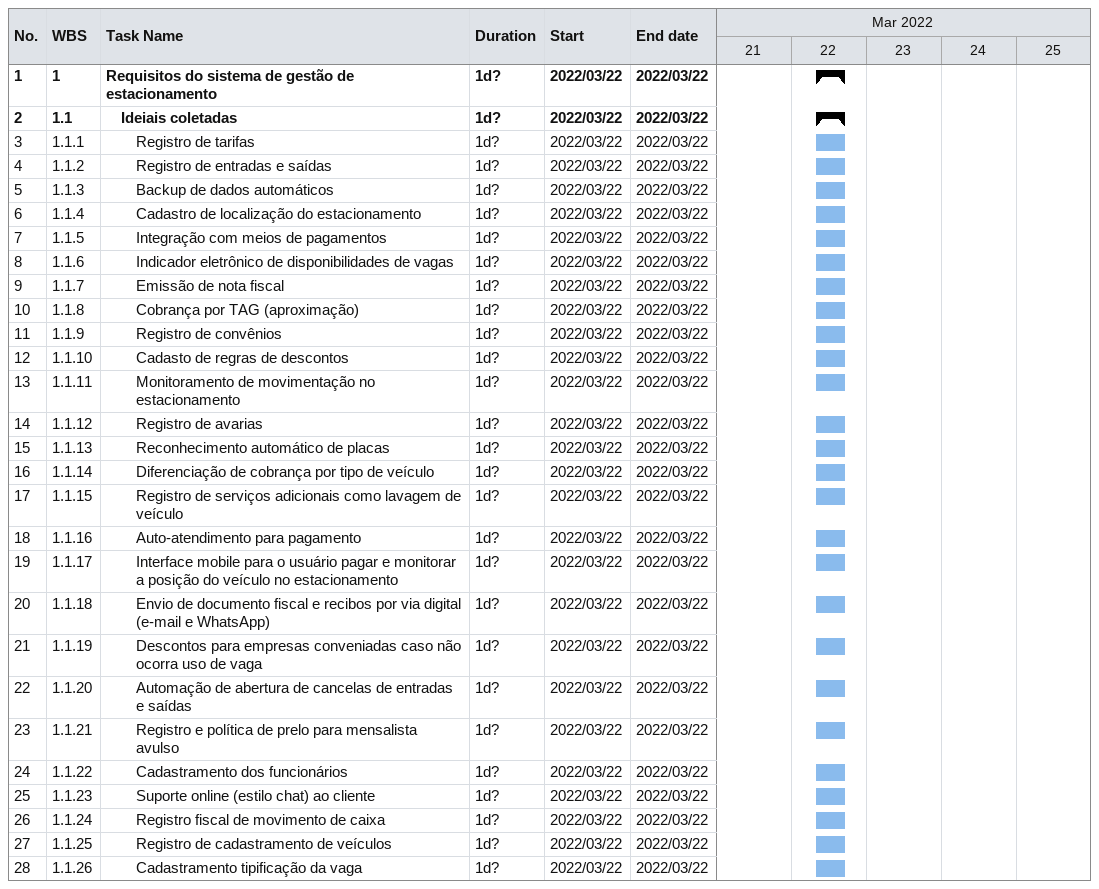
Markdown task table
| ID | WBS | Task | Duration | Start | Finish |
|---|---|---|---|---|---|
| 1 | 1 | **Requisitos do sistema de gestão de estacionamento** | 1d? | 2022-03-22 | 2022-03-22 |
| 2 | 1.1 | **Ideiais coletadas** | 1d? | 2022-03-22 | 2022-03-22 |
| 3 | 1.1.1 | Registro de tarifas | 1d? | 2022-03-22 | 2022-03-22 |
| 4 | 1.1.2 | Registro de entradas e saídas | 1d? | 2022-03-22 | 2022-03-22 |
| 5 | 1.1.3 | Backup de dados automáticos | 1d? | 2022-03-22 | 2022-03-22 |
| 6 | 1.1.4 | Cadastro de localização do estacionamento | 1d? | 2022-03-22 | 2022-03-22 |
| 7 | 1.1.5 | Integração com meios de pagamentos | 1d? | 2022-03-22 | 2022-03-22 |
| 8 | 1.1.6 | Indicador eletrônico de disponibilidades de vagas | 1d? | 2022-03-22 | 2022-03-22 |
| 9 | 1.1.7 | Emissão de nota fiscal | 1d? | 2022-03-22 | 2022-03-22 |
| 10 | 1.1.8 | Cobrança por TAG (aproximação) | 1d? | 2022-03-22 | 2022-03-22 |
| 11 | 1.1.9 | Registro de convênios | 1d? | 2022-03-22 | 2022-03-22 |
| 12 | 1.1.10 | Cadasto de regras de descontos | 1d? | 2022-03-22 | 2022-03-22 |
| 13 | 1.1.11 | Monitoramento de movimentação no estacionamento | 1d? | 2022-03-22 | 2022-03-22 |
| 14 | 1.1.12 | Registro de avarias | 1d? | 2022-03-22 | 2022-03-22 |
| 15 | 1.1.13 | Reconhecimento automático de placas | 1d? | 2022-03-22 | 2022-03-22 |
| 16 | 1.1.14 | Diferenciação de cobrança por tipo de veículo | 1d? | 2022-03-22 | 2022-03-22 |
| 17 | 1.1.15 | Registro de serviços adicionais como lavagem de veículo | 1d? | 2022-03-22 | 2022-03-22 |
| 18 | 1.1.16 | Auto-atendimento para pagamento | 1d? | 2022-03-22 | 2022-03-22 |
| 19 | 1.1.17 | Interface mobile para o usuário pagar e monitorar a posição do veículo no estacionamento | 1d? | 2022-03-22 | 2022-03-22 |
| 20 | 1.1.18 | Envio de documento fiscal e recibos por via digital (e-mail e WhatsApp) | 1d? | 2022-03-22 | 2022-03-22 |
| 21 | 1.1.19 | Descontos para empresas conveniadas caso não ocorra uso de vaga | 1d? | 2022-03-22 | 2022-03-22 |
| 22 | 1.1.20 | Automação de abertura de cancelas de entradas e saídas | 1d? | 2022-03-22 | 2022-03-22 |
| 23 | 1.1.21 | Registro e política de prelo para mensalista avulso | 1d? | 2022-03-22 | 2022-03-22 |
| 24 | 1.1.22 | Cadastramento dos funcionários | 1d? | 2022-03-22 | 2022-03-22 |
| 25 | 1.1.23 | Suporte online (estilo chat) ao cliente | 1d? | 2022-03-22 | 2022-03-22 |
| 26 | 1.1.24 | Registro fiscal de movimento de caixa | 1d? | 2022-03-22 | 2022-03-22 |
| 27 | 1.1.25 | Registro de cadastramento de veículos | 1d? | 2022-03-22 | 2022-03-22 |
| 28 | 1.1.26 | Cadastramento tipificação da vaga | 1d? | 2022-03-22 | 2022-03-22 |
